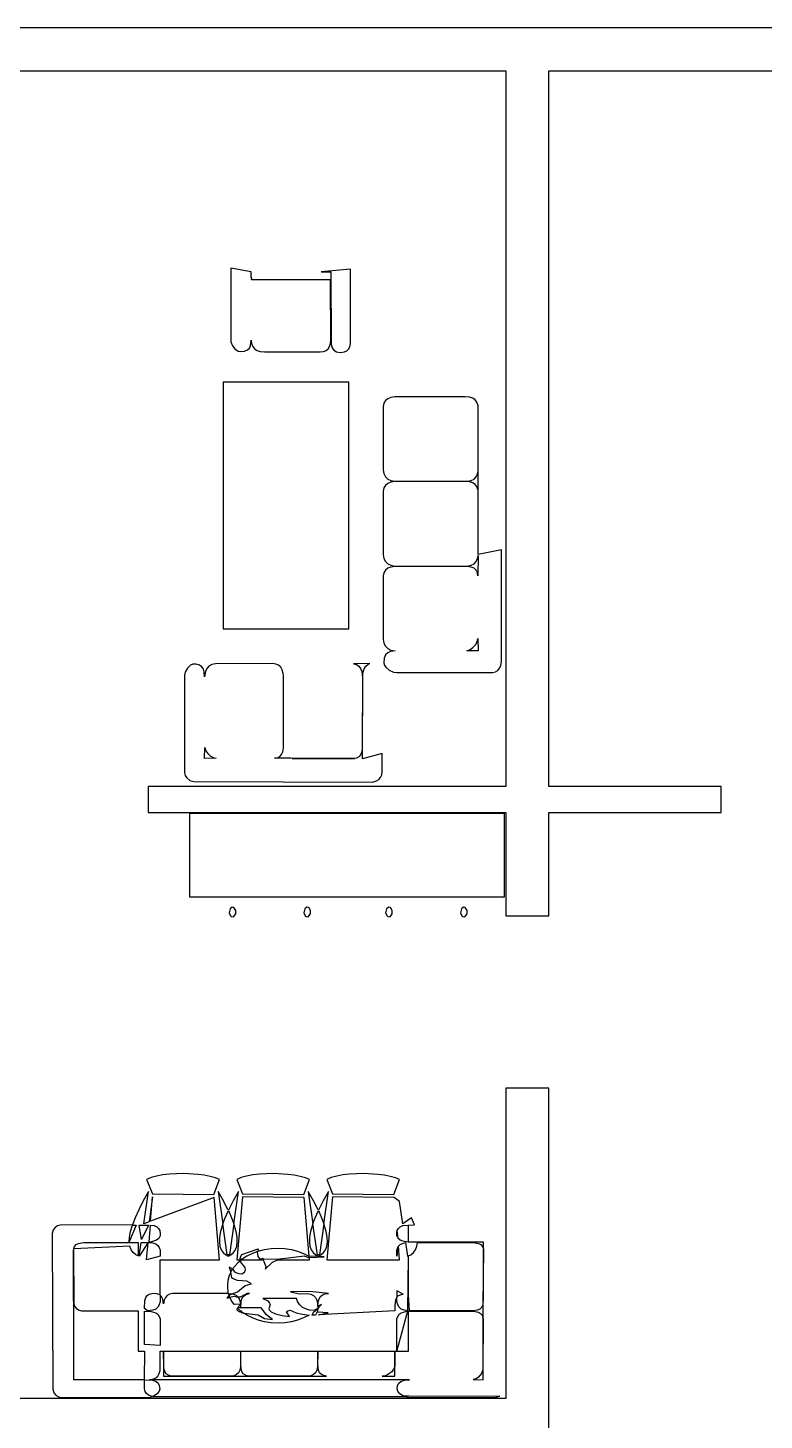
# Model space of a CAD drawing. Header units: metres. Extents: x -12.3 to 21.7, y -8.9 to 7.5.
# Drawn here: x 4.18 to 8.45, y -0.62 to 7.45 of the extents above; entities that cross this region are included whole.
import ezdxf

# ---------------------------------------------------------------- set-up
doc = ezdxf.new("R2010")
doc.units = ezdxf.units.M

msp = doc.modelspace()

# ---------------------------------------------------------------- linework, layer by layer
for p, q in [((10.35, 7.45), (-12.35, 7.45)), ((3.175, 7.2), (6.95, 7.2)), ((6.95, 7.2), (6.95, 3.05)), ((7.2, 3.05), (7.2, 7.2)), ((7.2, 7.2), (10.2, 7.2)), ((5.4734, 6.035), (5.3549, 6.0554)), ((5.3549, 6.0554), (5.3555, 5.6285)), ((5.4734, 5.9992), (5.4734, 6.035)), ((5.4769, 5.9998), (5.4734, 5.9992)), ((5.4743, 5.9876), (5.4769, 5.9998)), ((5.9314, 5.9882), (5.4743, 5.9876)), ((6.0494, 6.0503), (5.8781, 6.035)), ((5.8781, 6.035), (5.9346, 6.0341)), ((5.9337, 5.9806), (5.9314, 5.9882)), ((5.9346, 5.6397), (5.9337, 5.9806)), ((5.9346, 6.0341), (5.9362, 5.6147)), ((6.0489, 5.6184), (6.0494, 6.0503)), ((5.3555, 5.6285), (5.3635, 5.6065)), ((5.3635, 5.6065), (5.3785, 5.5877)), ((5.3785, 5.5877), (5.3973, 5.5757)), ((5.3973, 5.5757), (5.4104, 5.573)), ((5.4104, 5.573), (5.4344, 5.5754)), ((5.4344, 5.5754), (5.4515, 5.5819)), ((5.4515, 5.5819), (5.4627, 5.592)), ((5.4627, 5.592), (5.4694, 5.6049)), ((5.4694, 5.6049), (5.4734, 5.6394)), ((5.4734, 5.6394), (5.4754, 5.6192)), ((5.4754, 5.6192), (5.4816, 5.6022)), ((5.4816, 5.6022), (5.4919, 5.5888)), ((5.4919, 5.5888), (5.5066, 5.5791)), ((5.5066, 5.5791), (5.5257, 5.5732)), ((5.5257, 5.5732), (5.5493, 5.5712)), ((5.8725, 5.5712), (5.8919, 5.5732)), ((5.8919, 5.5732), (5.9075, 5.5791)), ((5.9075, 5.5791), (5.9195, 5.5888)), ((5.9195, 5.5888), (5.928, 5.6022)), ((5.928, 5.6022), (5.9329, 5.6192)), ((5.9329, 5.6192), (5.9346, 5.6397)), ((5.9362, 5.6147), (5.9434, 5.5935)), ((5.9434, 5.5935), (5.953, 5.5805)), ((5.953, 5.5805), (5.9676, 5.5711)), ((6.0135, 5.5705), (6.027, 5.5765)), ((6.027, 5.5765), (6.0377, 5.5861)), ((6.0377, 5.5861), (6.0451, 5.5999)), ((6.0451, 5.5999), (6.0489, 5.6184)), ((5.5493, 5.5712), (5.8725, 5.5712)), ((5.9676, 5.5711), (5.9883, 5.5675)), ((5.9883, 5.5675), (6.0135, 5.5705)), ((6.0389, 5.3951), (5.3103, 5.3951)), ((5.3103, 5.3951), (5.3103, 3.964)), ((6.0389, 3.964), (6.0389, 5.3951)), ((6.2431, 5.2729), (6.2384, 5.2542)), ((6.2384, 5.2542), (6.2384, 4.8871)), ((6.2524, 5.2878), (6.2431, 5.2729)), ((6.2661, 5.2988), (6.2524, 5.2878)), ((6.2841, 5.3061), (6.2661, 5.2988)), ((6.3064, 5.3098), (6.2841, 5.3061)), ((6.7139, 5.3102), (6.3064, 5.3098)), ((6.739, 5.3083), (6.7139, 5.3102)), ((6.7586, 5.3024), (6.739, 5.3083)), ((6.7732, 5.2928), (6.7586, 5.3024)), ((6.7832, 5.2794), (6.7732, 5.2928)), ((6.7895, 5.2576), (6.7832, 5.2794)), ((6.7902, 4.3955), (6.7895, 5.2576)), ((6.2384, 4.8871), (6.2431, 4.8644)), ((6.2431, 4.8644), (6.2524, 4.8465)), ((6.2524, 4.8465), (6.2661, 4.8332)), ((6.7665, 4.8327), (6.7788, 4.8457)), ((6.7788, 4.8457), (6.7865, 4.8631)), ((6.7865, 4.8631), (6.789, 4.8748)), ((6.789, 4.8748), (6.7889, 4.7724)), ((6.2431, 4.7813), (6.2384, 4.7626)), ((6.2524, 4.7961), (6.2431, 4.7813)), ((6.2661, 4.8072), (6.2524, 4.7961)), ((6.2661, 4.8332), (6.2841, 4.8244)), ((6.2841, 4.8145), (6.2661, 4.8072)), ((6.2841, 4.8244), (6.3064, 4.8201)), ((6.3064, 4.8182), (6.2841, 4.8145)), ((6.3064, 4.8201), (6.7271, 4.8201)), ((6.7139, 4.8186), (6.3064, 4.8182)), ((6.739, 4.8168), (6.7139, 4.8186)), ((6.7271, 4.8201), (6.7495, 4.8243)), ((6.7586, 4.8113), (6.739, 4.8168)), ((6.7495, 4.8243), (6.7665, 4.8327)), ((6.7732, 4.8021), (6.7586, 4.8113)), ((6.7832, 4.7892), (6.7732, 4.8021)), ((6.7889, 4.7724), (6.7832, 4.7892)), ((6.2384, 4.7626), (6.2384, 4.3955)), ((6.2384, 4.3955), (6.2431, 4.3728)), ((6.2431, 4.3728), (6.2524, 4.3549)), ((6.7788, 4.3549), (6.7865, 4.3728)), ((6.7865, 4.3728), (6.7896, 4.3897)), ((6.7896, 4.3897), (6.7891, 4.271)), ((6.9256, 4.4235), (6.7902, 4.3955)), ((6.9256, 3.7774), (6.9256, 4.4235)), ((6.2431, 4.2897), (6.2384, 4.271)), ((6.2524, 4.3045), (6.2431, 4.2897)), ((6.2524, 4.3549), (6.2661, 4.3416)), ((6.2661, 4.3156), (6.2524, 4.3045)), ((6.2661, 4.3416), (6.2841, 4.3328)), ((6.2841, 4.3229), (6.2661, 4.3156)), ((6.2841, 4.3328), (6.3064, 4.3285)), ((6.3064, 4.3266), (6.2841, 4.3229)), ((6.3064, 4.3285), (6.7271, 4.3285)), ((6.7271, 4.3266), (6.3064, 4.3266)), ((6.7271, 4.3285), (6.7495, 4.3328)), ((6.7493, 4.3229), (6.7271, 4.3266)), ((6.7661, 4.3156), (6.7493, 4.3229)), ((6.7495, 4.3328), (6.7665, 4.3416)), ((6.7781, 4.3045), (6.7661, 4.3156)), ((6.7665, 4.3416), (6.7788, 4.3549)), ((6.7856, 4.2897), (6.7781, 4.3045)), ((6.7891, 4.271), (6.7856, 4.2897)), ((6.2384, 4.271), (6.2384, 3.9038)), ((5.3103, 3.964), (6.0389, 3.964)), ((6.2384, 3.9038), (6.2431, 3.8812)), ((6.2431, 3.8812), (6.2524, 3.8632)), ((6.7737, 3.8716), (6.7836, 3.8895)), ((6.7836, 3.8895), (6.7889, 3.908)), ((6.7889, 3.908), (6.7896, 3.8364)), ((6.2531, 3.8131), (6.2451, 3.7949)), ((6.2524, 3.8632), (6.2661, 3.85)), ((6.2653, 3.8251), (6.2531, 3.8131)), ((6.2808, 3.8321), (6.2653, 3.8251)), ((6.2661, 3.85), (6.2841, 3.8412)), ((6.3081, 3.8362), (6.2808, 3.8321)), ((6.2841, 3.8412), (6.3081, 3.8362)), ((6.7241, 3.8373), (6.7433, 3.844)), ((6.7896, 3.8364), (6.7241, 3.8373)), ((6.7433, 3.844), (6.7601, 3.8559)), ((6.7601, 3.8559), (6.7737, 3.8716)), ((5.1032, 3.7364), (5.0903, 3.7124)), ((5.1209, 3.7538), (5.1032, 3.7364)), ((5.1338, 3.7597), (5.1209, 3.7538)), ((5.1531, 3.7598), (5.1338, 3.7597)), ((5.1732, 3.7544), (5.1531, 3.7598)), ((5.1871, 3.7444), (5.1732, 3.7544)), ((5.1959, 3.7308), (5.1871, 3.7444)), ((5.2006, 3.7142), (5.1959, 3.7308)), ((5.2071, 3.7164), (5.2026, 3.6859)), ((5.2153, 3.7345), (5.2071, 3.7164)), ((5.2276, 3.7482), (5.2153, 3.7345)), ((5.2443, 3.7574), (5.2276, 3.7482)), ((5.2655, 3.7621), (5.2443, 3.7574)), ((5.5975, 3.7627), (5.2655, 3.7621)), ((5.6167, 3.7603), (5.5975, 3.7627)), ((5.6323, 3.7534), (5.6167, 3.7603)), ((5.6444, 3.7419), (5.6323, 3.7534)), ((5.653, 3.726), (5.6444, 3.7419)), ((5.6581, 3.7058), (5.653, 3.726)), ((6.1618, 3.7626), (6.0657, 3.7622)), ((6.0657, 3.7622), (6.0831, 3.7575)), ((6.0831, 3.7575), (6.0969, 3.7482)), ((6.0969, 3.7482), (6.1072, 3.7345)), ((6.1072, 3.7345), (6.1141, 3.7165)), ((6.1141, 3.7165), (6.1179, 3.6816)), ((6.1213, 3.7069), (6.1284, 3.7324)), ((6.1284, 3.7324), (6.1379, 3.748)), ((6.1379, 3.748), (6.1524, 3.7594)), ((6.1524, 3.7594), (6.1618, 3.7626)), ((6.2451, 3.7949), (6.2422, 3.7695)), ((6.2422, 3.7695), (6.2453, 3.7556)), ((6.2453, 3.7556), (6.2538, 3.742)), ((6.2538, 3.742), (6.274, 3.7243)), ((6.274, 3.7243), (6.2997, 3.713)), ((6.8742, 3.7111), (6.8904, 3.7154)), ((6.8904, 3.7154), (6.9038, 3.7237)), ((6.9038, 3.7237), (6.9142, 3.7355)), ((6.9142, 3.7355), (6.9214, 3.7503)), ((6.9214, 3.7503), (6.9256, 3.7774)), ((5.0903, 3.7124), (5.0859, 3.6948)), ((5.0859, 3.6948), (5.0859, 3.1289)), ((5.2026, 3.6859), (5.2006, 3.7142)), ((5.6594, 3.6942), (5.6581, 3.7058)), ((5.6594, 3.2736), (5.6594, 3.6942)), ((6.1179, 3.6816), (6.1175, 3.2736)), ((6.1197, 3.2111), (6.1213, 3.7069)), ((6.2997, 3.713), (6.3179, 3.7105)), ((6.3179, 3.7105), (6.8742, 3.7111)), ((5.2026, 3.2133), (5.2034, 3.2766)), ((5.2034, 3.2766), (5.2097, 3.2577)), ((5.2097, 3.2577), (5.2208, 3.2414)), ((5.2208, 3.2414), (5.2354, 3.2283)), ((5.6388, 3.2239), (5.6491, 3.2353)), ((5.6491, 3.2353), (5.656, 3.2517)), ((5.656, 3.2517), (5.6594, 3.2736)), ((6.1072, 3.2342), (6.0969, 3.2219)), ((6.1141, 3.2512), (6.1072, 3.2342)), ((6.1175, 3.2736), (6.1141, 3.2512)), ((6.2333, 3.2405), (6.1197, 3.2111)), ((6.2333, 3.1354), (6.2333, 3.2405)), ((5.2693, 3.2139), (5.2026, 3.2133)), ((5.2354, 3.2283), (5.2521, 3.2189)), ((5.2521, 3.2189), (5.2693, 3.2139)), ((5.6076, 3.2137), (5.625, 3.2169)), ((5.7024, 3.2142), (5.6076, 3.2137)), ((5.625, 3.2169), (5.6388, 3.2239)), ((5.7099, 3.2125), (5.7024, 3.2142)), ((6.0748, 3.2119), (5.7099, 3.2125)), ((5.7236, 3.2105), (5.7115, 3.2121)), ((5.7115, 3.2121), (6.0706, 3.2112)), ((6.0706, 3.2112), (5.7236, 3.2105)), ((6.0831, 3.2142), (6.0748, 3.2119)), ((6.0969, 3.2219), (6.0831, 3.2142)), ((5.0859, 3.1289), (5.0904, 3.1131)), ((5.0904, 3.1131), (5.0987, 3.1)), ((5.0987, 3.1), (5.1168, 3.0857)), ((5.1168, 3.0857), (5.1395, 3.0789)), ((5.1395, 3.0789), (6.1774, 3.0755)), ((6.1774, 3.0755), (6.2005, 3.082)), ((6.2005, 3.082), (6.2137, 3.0905)), ((6.2137, 3.0905), (6.224, 3.1023)), ((6.224, 3.1023), (6.2309, 3.1173)), ((6.2309, 3.1173), (6.2333, 3.1354)), ((6.95, 3.05), (4.875, 3.05)), ((4.875, 3.05), (4.875, 2.9)), ((8.2, 3.05), (7.2, 3.05)), ((8.2, 2.9), (8.2, 3.05)), ((4.875, 2.9), (6.95, 2.9)), ((6.9431, 2.8939), (5.114, 2.8939)), ((5.114, 2.8939), (5.114, 2.4104)), ((6.9431, 2.4104), (6.9431, 2.8939)), ((6.95, 2.9), (6.95, 2.3)), ((7.2, 2.3), (7.2, 2.9)), ((7.2, 2.9), (8.2, 2.9)), ((5.114, 2.4104), (6.9431, 2.4104)), ((5.3627, 2.3495), (5.3504, 2.3411)), ((5.3727, 2.3474), (5.3627, 2.3495)), ((5.3832, 2.3317), (5.3727, 2.3474)), ((5.7966, 2.3495), (5.7843, 2.3411)), ((5.8066, 2.3474), (5.7966, 2.3495)), ((5.8171, 2.3317), (5.8066, 2.3474)), ((6.2713, 2.3495), (6.259, 2.3411)), ((6.2813, 2.3474), (6.2713, 2.3495)), ((6.2918, 2.3317), (6.2813, 2.3474)), ((6.7053, 2.3495), (6.6929, 2.3411)), ((6.7152, 2.3474), (6.7053, 2.3495)), ((6.7257, 2.3317), (6.7152, 2.3474)), ((5.3504, 2.3411), (5.3443, 2.3169)), ((5.3443, 2.3169), (5.3525, 2.2999)), ((5.3525, 2.2999), (5.3572, 2.2963)), ((5.3572, 2.2963), (5.3704, 2.295)), ((5.3704, 2.295), (5.3832, 2.3106)), ((5.3832, 2.3106), (5.3832, 2.3317)), ((5.7843, 2.3411), (5.7782, 2.3169)), ((5.7782, 2.3169), (5.7864, 2.2999)), ((5.7864, 2.2999), (5.7912, 2.2963)), ((5.7912, 2.2963), (5.8043, 2.295)), ((5.8043, 2.295), (5.8171, 2.3106)), ((5.8171, 2.3106), (5.8171, 2.3317)), ((6.259, 2.3411), (6.2529, 2.3169)), ((6.2529, 2.3169), (6.2611, 2.2999)), ((6.2611, 2.2999), (6.2659, 2.2963)), ((6.2659, 2.2963), (6.279, 2.295)), ((6.279, 2.295), (6.2918, 2.3106)), ((6.2918, 2.3106), (6.2918, 2.3317)), ((6.6929, 2.3411), (6.6868, 2.3169)), ((6.6868, 2.3169), (6.695, 2.2999)), ((6.695, 2.2999), (6.6998, 2.2963)), ((6.6998, 2.2963), (6.713, 2.295)), ((6.713, 2.295), (6.7257, 2.3106)), ((6.7257, 2.3106), (6.7257, 2.3317)), ((6.95, 2.3), (7.2, 2.3)), ((7.2, 1.3), (6.95, 1.3)), ((6.95, 1.3), (6.95, -0.5)), ((7.2, -0.75), (7.2, 1.3)), ((4.8924, 0.7814), (4.8661, 0.7703)), ((4.8661, 0.7703), (4.8997, 0.6871)), ((4.924, 0.7903), (4.8924, 0.7814)), ((4.9597, 0.7971), (4.924, 0.7903)), ((4.9985, 0.8018), (4.9597, 0.7971)), ((5.0393, 0.8044), (4.9985, 0.8018)), ((5.081, 0.8051), (5.0393, 0.8044)), ((5.1627, 0.8006), (5.081, 0.8051)), ((5.2006, 0.7956), (5.1627, 0.8006)), ((5.2351, 0.7888), (5.2006, 0.7956)), ((5.265, 0.7804), (5.2351, 0.7888)), ((5.2557, 0.683), (5.2893, 0.7703)), ((5.2893, 0.7703), (5.265, 0.7804)), ((5.415, 0.7814), (5.3886, 0.7703)), ((5.3886, 0.7703), (5.4223, 0.6871)), ((5.4465, 0.7903), (5.415, 0.7814)), ((5.4823, 0.7971), (5.4465, 0.7903)), ((5.5211, 0.8018), (5.4823, 0.7971)), ((5.5619, 0.8044), (5.5211, 0.8018)), ((5.6036, 0.8051), (5.5619, 0.8044)), ((5.6853, 0.8006), (5.6036, 0.8051)), ((5.7232, 0.7956), (5.6853, 0.8006)), ((5.7576, 0.7888), (5.7232, 0.7956)), ((5.7876, 0.7804), (5.7576, 0.7888)), ((5.7783, 0.683), (5.8119, 0.7703)), ((5.8119, 0.7703), (5.7876, 0.7804)), ((5.9376, 0.7814), (5.9112, 0.7703)), ((5.9112, 0.7703), (5.9449, 0.6871)), ((5.9691, 0.7903), (5.9376, 0.7814)), ((6.0049, 0.7971), (5.9691, 0.7903)), ((6.0437, 0.8018), (6.0049, 0.7971)), ((6.0845, 0.8044), (6.0437, 0.8018)), ((6.1262, 0.8051), (6.0845, 0.8044)), ((6.2079, 0.8006), (6.1262, 0.8051)), ((6.2458, 0.7956), (6.2079, 0.8006)), ((6.2803, 0.7888), (6.2458, 0.7956)), ((6.3102, 0.7804), (6.2803, 0.7888)), ((6.3009, 0.683), (6.3345, 0.7703)), ((6.3345, 0.7703), (6.3102, 0.7804)), ((4.8458, 0.6464), (4.8198, 0.5955)), ((4.8773, 0.702), (4.8458, 0.6464)), ((4.8499, 0.5138), (4.8773, 0.702)), ((4.8997, 0.6693), (4.8799, 0.525)), ((4.8892, 0.5285), (4.8997, 0.6693)), ((5.2582, 0.6666), (4.8892, 0.5285)), ((4.8997, 0.6871), (5.2557, 0.683)), ((5.2893, 0.3051), (5.2582, 0.6666)), ((5.3121, 0.6464), (5.2806, 0.702)), ((5.2806, 0.702), (5.308, 0.5138)), ((5.3381, 0.5955), (5.3121, 0.6464)), ((5.3684, 0.6464), (5.3429, 0.5964)), ((5.3999, 0.702), (5.3684, 0.6464)), ((5.3725, 0.5138), (5.3999, 0.702)), ((5.4223, 0.6693), (5.3887, 0.3051)), ((5.4223, 0.6871), (5.7783, 0.683)), ((5.7808, 0.6666), (5.4223, 0.6693)), ((5.8101, 0.3264), (5.7808, 0.6666)), ((5.8347, 0.6464), (5.8032, 0.702)), ((5.8032, 0.702), (5.8306, 0.5138)), ((5.8607, 0.5955), (5.8347, 0.6464)), ((5.891, 0.6464), (5.8654, 0.5964)), ((5.9224, 0.702), (5.891, 0.6464)), ((5.8951, 0.5138), (5.9224, 0.702)), ((5.9449, 0.6693), (5.9113, 0.3051)), ((5.9449, 0.6871), (6.3009, 0.683)), ((6.3034, 0.6666), (5.9449, 0.6693)), ((6.3343, 0.6432), (6.3034, 0.6666)), ((4.8198, 0.5955), (4.799, 0.5492)), ((5.3216, 0.5492), (5.3403, 0.5908)), ((5.3429, 0.5964), (5.3381, 0.5955)), ((5.3403, 0.5908), (5.3589, 0.5492)), ((5.8442, 0.5492), (5.8628, 0.5908)), ((5.8654, 0.5964), (5.8607, 0.5955)), ((5.8628, 0.5908), (5.8814, 0.5492)), ((6.3532, 0.5138), (6.3343, 0.6432)), ((4.3371, 0.4945), (4.3244, 0.4782)), ((4.3493, 0.5021), (4.3371, 0.4945)), ((4.3644, 0.5063), (4.3493, 0.5021)), ((4.7834, 0.5074), (4.3644, 0.5063)), ((4.8044, 0.5068), (4.7655, 0.4083)), ((4.7727, 0.4701), (4.7832, 0.5068)), ((4.7832, 0.5068), (4.8044, 0.5068)), ((4.799, 0.5492), (4.7834, 0.5074)), ((4.8222, 0.5068), (4.8774, 0.5068)), ((4.8367, 0.4232), (4.8222, 0.5068)), ((4.8774, 0.5068), (4.8367, 0.4232)), ((4.8799, 0.525), (4.8499, 0.5138)), ((4.8803, 0.408), (4.8876, 0.5065)), ((4.8876, 0.5065), (4.9099, 0.5031)), ((4.9099, 0.5031), (4.925, 0.4967)), ((4.925, 0.4967), (4.9355, 0.4875)), ((4.9355, 0.4875), (4.942, 0.4758)), ((5.308, 0.5138), (5.2953, 0.4701)), ((5.3081, 0.5131), (5.3216, 0.5492)), ((5.3343, 0.333), (5.3081, 0.5131)), ((5.3724, 0.5131), (5.3462, 0.333)), ((5.3589, 0.5492), (5.3724, 0.5131)), ((5.3852, 0.4701), (5.3725, 0.5138)), ((5.8306, 0.5138), (5.8179, 0.4701)), ((5.8307, 0.5131), (5.8442, 0.5492)), ((5.8569, 0.333), (5.8307, 0.5131)), ((5.8949, 0.5131), (5.8687, 0.333)), ((5.8814, 0.5492), (5.8949, 0.5131)), ((5.9078, 0.4701), (5.8951, 0.5138)), ((6.3206, 0.4758), (6.327, 0.4875)), ((6.327, 0.4875), (6.3375, 0.4967)), ((6.3375, 0.4967), (6.3526, 0.5031)), ((6.3526, 0.5031), (6.3847, 0.5068)), ((6.404, 0.5492), (6.3532, 0.5138)), ((6.3847, 0.5068), (6.3839, 0.4079)), ((6.385, 0.5068), (6.4197, 0.5074)), ((6.3854, 0.4079), (6.385, 0.5068)), ((6.4197, 0.5074), (6.404, 0.5492)), ((4.3244, 0.4782), (4.3186, 0.4581)), ((4.3186, 0.4581), (4.3216, -0.4458)), ((4.4701, 0.4004), (4.4988, 0.4059)), ((4.4988, 0.4059), (4.8171, 0.4063)), ((4.7655, 0.4083), (4.7668, 0.4371)), ((4.7668, 0.4371), (4.7727, 0.4701)), ((4.8171, 0.4063), (4.8171, 0.328)), ((4.8225, 0.3256), (4.8342, 0.4063)), ((4.8743, 0.4062), (4.8225, 0.3256)), ((4.8342, 0.4063), (4.8743, 0.4062)), ((4.866, 0.3051), (4.8754, 0.4061)), ((4.8754, 0.4061), (4.9021, 0.403)), ((4.8935, 0.4093), (4.8803, 0.408)), ((4.9241, 0.4191), (4.8935, 0.4093)), ((4.9367, 0.4294), (4.9241, 0.4191)), ((4.9442, 0.4445), (4.9367, 0.4294)), ((4.942, 0.4758), (4.9453, 0.4541)), ((4.9453, 0.4541), (4.9442, 0.4445)), ((5.2894, 0.4371), (5.2881, 0.4083)), ((5.2881, 0.4083), (5.2912, 0.3838)), ((5.2953, 0.4701), (5.2894, 0.4371)), ((5.3911, 0.4371), (5.3852, 0.4701)), ((5.3892, 0.3838), (5.3924, 0.4083)), ((5.3924, 0.4083), (5.3911, 0.4371)), ((5.812, 0.4371), (5.8106, 0.4083)), ((5.8106, 0.4083), (5.8138, 0.3838)), ((5.8179, 0.4701), (5.812, 0.4371)), ((5.9137, 0.4371), (5.9078, 0.4701)), ((5.9118, 0.3838), (5.915, 0.4083)), ((5.915, 0.4083), (5.9137, 0.4371)), ((6.3183, 0.4445), (6.3187, 0.4692)), ((6.3212, 0.4363), (6.3183, 0.4445)), ((6.3187, 0.4692), (6.3212, 0.4363)), ((6.3258, 0.4294), (6.3206, 0.4758)), ((6.3384, 0.4191), (6.3258, 0.4294)), ((6.3536, 0.4127), (6.3384, 0.4191)), ((6.3517, 0.4004), (6.3691, 0.4046)), ((6.3839, 0.4079), (6.3536, 0.4127)), ((6.3691, 0.4046), (6.3806, 0.3256)), ((6.8205, 0.4079), (6.3854, 0.4079)), ((6.4344, 0.3838), (6.4373, 0.4063)), ((6.4373, 0.4063), (6.7637, 0.4059)), ((6.7637, 0.4059), (6.7924, 0.4004)), ((6.8215, 0.0735), (6.8205, 0.4079)), ((4.441, 0.0735), (4.4421, 0.3651)), ((4.4421, 0.3651), (4.4426, 0.0532)), ((4.7687, 0.3838), (4.4426, 0.3688)), ((4.4426, 0.3688), (4.4478, 0.3824)), ((4.4478, 0.3824), (4.4568, 0.3929)), ((4.4568, 0.3929), (4.4701, 0.4004)), ((4.7761, 0.3633), (4.7687, 0.3838)), ((4.7876, 0.3468), (4.7761, 0.3633)), ((4.8032, 0.3343), (4.7876, 0.3468)), ((4.8171, 0.328), (4.8032, 0.3343)), ((4.9443, 0.327), (4.866, 0.3051)), ((4.9021, 0.403), (4.9186, 0.397)), ((4.9186, 0.397), (4.931, 0.388)), ((4.931, 0.388), (4.9395, 0.376)), ((4.9395, 0.376), (4.9437, 0.3608)), ((4.9437, 0.3608), (4.9443, 0.327)), ((5.2912, 0.3838), (5.2987, 0.3633)), ((5.2987, 0.3633), (5.3103, 0.3468)), ((5.3103, 0.3468), (5.3258, 0.3343)), ((5.3258, 0.3343), (5.3347, 0.3303)), ((5.3462, 0.333), (5.3343, 0.333)), ((5.3347, 0.3303), (5.3354, 0.3256)), ((5.3354, 0.3256), (5.3403, 0.3278)), ((5.3403, 0.3278), (5.3451, 0.3256)), ((5.3451, 0.3256), (5.3458, 0.3303)), ((5.3458, 0.3303), (5.3547, 0.3343)), ((5.3547, 0.3343), (5.3703, 0.3468)), ((5.3703, 0.3468), (5.3818, 0.3633)), ((5.3818, 0.3633), (5.3892, 0.3838)), ((5.41, 0.3227), (5.4191, 0.3359)), ((5.4191, 0.3359), (5.5132, 0.3695)), ((5.4484, 0.3266), (5.4201, 0.3083)), ((5.4797, 0.3422), (5.4484, 0.3266)), ((5.5106, 0.3536), (5.4797, 0.3422)), ((5.5103, 0.3504), (5.5137, 0.3548)), ((5.5137, 0.3237), (5.5103, 0.3504)), ((5.5132, 0.3695), (5.5106, 0.3536)), ((5.5137, 0.3548), (5.5503, 0.3641)), ((5.5242, 0.308), (5.5137, 0.3237)), ((5.5503, 0.3641), (5.5889, 0.3699)), ((5.5889, 0.3699), (5.6292, 0.3718)), ((5.6292, 0.3718), (5.6686, 0.3699)), ((5.7813, 0.3266), (5.6387, 0.3089)), ((5.6686, 0.3699), (5.7064, 0.3641)), ((5.7064, 0.3641), (5.7423, 0.3548)), ((5.7423, 0.3548), (5.7759, 0.3422)), ((5.7759, 0.3422), (5.807, 0.3266)), ((5.8058, 0.3172), (5.7813, 0.3266)), ((5.807, 0.3266), (5.8058, 0.3172)), ((5.8972, 0.3219), (5.8101, 0.3264)), ((5.8138, 0.3838), (5.8212, 0.3633)), ((5.8212, 0.3633), (5.8328, 0.3468)), ((5.8328, 0.3468), (5.8483, 0.3343)), ((5.8483, 0.3343), (5.8573, 0.3303)), ((5.8687, 0.333), (5.8569, 0.333)), ((5.8573, 0.3303), (5.858, 0.3256)), ((5.858, 0.3256), (5.8628, 0.3278)), ((5.8628, 0.3278), (5.8677, 0.3256)), ((5.8677, 0.3256), (5.8684, 0.3303)), ((5.8684, 0.3303), (5.8773, 0.3343)), ((5.8773, 0.3343), (5.8928, 0.3468)), ((5.8928, 0.3468), (5.9044, 0.3633)), ((5.9044, 0.3633), (5.9118, 0.3838)), ((6.3267, 0.3824), (6.3182, 0.327)), ((6.3182, 0.327), (6.3188, 0.3608)), ((6.3188, 0.3608), (6.323, 0.376)), ((6.323, 0.376), (6.3267, 0.3824)), ((6.3278, 0.3836), (6.3372, 0.3929)), ((6.3345, 0.3051), (6.3278, 0.3836)), ((6.3372, 0.3929), (6.3517, 0.4004)), ((6.3806, 0.3256), (6.3832, 0.3268)), ((6.3832, 0.3268), (6.3806, 0.0086)), ((6.3857, 0.3279), (6.3999, 0.3343)), ((6.3865, 0.1008), (6.3857, 0.3279)), ((6.3999, 0.3343), (6.4154, 0.3468)), ((6.4154, 0.3468), (6.427, 0.3633)), ((6.427, 0.3633), (6.4344, 0.3838)), ((6.7924, 0.4004), (6.8057, 0.3929)), ((6.8057, 0.3929), (6.8147, 0.3824)), ((6.8147, 0.3824), (6.8202, 0.3668)), ((6.8202, 0.3668), (6.8178, 0.0445)), ((4.9443, 0.104), (4.9443, 0.3051)), ((4.9443, 0.3051), (5.2893, 0.3051)), ((5.3641, 0.2517), (5.3455, 0.2628)), ((5.3455, 0.2628), (5.354, 0.2326)), ((5.3574, 0.2397), (5.365, 0.2508)), ((5.3954, 0.2876), (5.3641, 0.2517)), ((5.365, 0.2508), (5.377, 0.2336)), ((5.3887, 0.3051), (5.4087, 0.3051)), ((5.4101, 0.2999), (5.3954, 0.2876)), ((5.4082, 0.3079), (5.41, 0.3227)), ((5.4201, 0.3083), (5.4082, 0.3079)), ((5.4087, 0.3051), (5.4101, 0.2999)), ((5.4109, 0.2974), (5.4174, 0.3051)), ((5.4134, 0.292), (5.4109, 0.2974)), ((5.4372, 0.2597), (5.4134, 0.292)), ((5.4174, 0.3051), (5.5429, 0.3049)), ((5.4338, 0.2333), (5.4399, 0.2455)), ((5.4399, 0.2455), (5.4372, 0.2597)), ((5.5452, 0.3135), (5.5242, 0.308)), ((5.5428, 0.3069), (5.5452, 0.3135)), ((5.6387, 0.3089), (5.5428, 0.3069)), ((5.5429, 0.3049), (5.5574, 0.2663)), ((5.554, 0.25), (5.5972, 0.2907)), ((5.5574, 0.2663), (5.554, 0.25)), ((5.5972, 0.2907), (5.6265, 0.3051)), ((5.6265, 0.3051), (5.8119, 0.3051)), ((5.8114, 0.3176), (5.8972, 0.3219)), ((5.8119, 0.3051), (5.8114, 0.3176)), ((5.9113, 0.3051), (6.3345, 0.3051)), ((5.3372, 0.1852), (5.3345, 0.1561)), ((5.3449, 0.2131), (5.3372, 0.1852)), ((5.354, 0.2326), (5.3449, 0.2131)), ((5.3543, 0.2316), (5.3574, 0.2397)), ((5.361, 0.2011), (5.3543, 0.2316)), ((5.3673, 0.1946), (5.361, 0.2011)), ((5.3933, 0.185), (5.3673, 0.1946)), ((5.377, 0.2336), (5.401, 0.2247)), ((5.4474, 0.1804), (5.3933, 0.185)), ((5.401, 0.2247), (5.4191, 0.2233)), ((5.4191, 0.2233), (5.4338, 0.2333)), ((5.4388, 0.1557), (5.4738, 0.1651)), ((5.4738, 0.1651), (5.4474, 0.1804)), ((4.8553, 0.0685), (4.8608, 0.0854)), ((4.8608, 0.0854), (4.8695, 0.0975)), ((4.8695, 0.0975), (4.8813, 0.1056)), ((4.8813, 0.1056), (4.9038, 0.1111)), ((4.9038, 0.1111), (4.9233, 0.1104)), ((4.9233, 0.1104), (4.9403, 0.1032)), ((4.9403, 0.1032), (4.9443, 0.0998)), ((4.9443, 0.0998), (4.9437, 0.0629)), ((4.9467, 0.0977), (4.9443, 0.104)), ((4.9519, 0.0912), (4.9467, 0.0977)), ((4.9591, 0.0766), (4.9519, 0.0912)), ((4.9748, 0.0858), (4.9681, 0.0701)), ((4.9849, 0.0978), (4.9748, 0.0858)), ((4.9984, 0.1058), (4.9849, 0.0978)), ((5.0155, 0.1099), (4.9984, 0.1058)), ((5.3378, 0.1104), (5.0155, 0.1099)), ((5.3329, 0.0806), (5.3449, 0.0978)), ((5.3464, 0.0868), (5.3329, 0.0806)), ((5.3345, 0.1561), (5.3378, 0.1104)), ((5.3415, 0.1103), (5.3603, 0.1077)), ((5.3449, 0.098), (5.3415, 0.1103)), ((5.3603, 0.1077), (5.3449, 0.098)), ((5.3449, 0.0978), (5.3464, 0.0868)), ((5.3495, 0.0881), (5.3747, 0.0946)), ((5.3574, 0.0711), (5.3495, 0.0881)), ((5.3627, 0.1085), (5.3925, 0.1201)), ((5.3867, 0.0978), (5.3627, 0.1085)), ((5.3747, 0.0946), (5.3961, 0.089)), ((5.3963, 0.089), (5.3867, 0.0978)), ((5.3925, 0.1201), (5.4388, 0.1557)), ((5.3961, 0.089), (5.4033, 0.0785)), ((5.4082, 0.0888), (5.3963, 0.089)), ((5.4488, 0.1091), (5.4082, 0.0888)), ((5.4188, 0.0785), (5.4271, 0.0923)), ((5.4271, 0.0923), (5.4389, 0.1023)), ((5.4389, 0.1023), (5.4542, 0.1084)), ((5.4631, 0.1099), (5.4488, 0.1091)), ((5.4542, 0.1084), (5.4631, 0.1099)), ((5.814, 0.1207), (5.7017, 0.1197)), ((5.7017, 0.1197), (5.7531, 0.1081)), ((5.7531, 0.1081), (5.7975, 0.1099)), ((5.7975, 0.1099), (5.8181, 0.1058)), ((5.9207, 0.1104), (5.814, 0.1207)), ((5.8181, 0.1058), (5.8344, 0.0978)), ((5.8344, 0.0978), (5.8465, 0.0858)), ((5.8465, 0.0858), (5.8545, 0.0701)), ((5.8664, 0.0785), (5.8748, 0.0923)), ((5.8748, 0.0923), (5.8866, 0.1023)), ((5.8866, 0.1023), (5.9019, 0.1084)), ((5.9019, 0.1084), (5.9207, 0.1104)), ((6.3182, 0.0882), (6.3105, 0.0731)), ((6.355, 0.106), (6.3182, 0.1251)), ((6.3182, 0.1251), (6.3182, 0.0882)), ((6.3182, 0.0877), (6.3278, 0.0972)), ((6.3188, 0.0629), (6.3182, 0.0877)), ((6.3278, 0.0972), (6.3443, 0.1041)), ((6.3443, 0.1041), (6.355, 0.106)), ((6.3921, 0.0081), (6.3865, 0.1008)), ((4.4426, 0.0532), (4.441, 0.0735)), ((4.444, -0.3909), (4.4429, 0.0522)), ((4.4429, 0.0522), (4.4478, 0.0367)), ((4.4478, 0.0367), (4.4568, 0.0241)), ((4.4568, 0.0241), (4.4701, 0.0152)), ((4.4701, 0.0152), (4.488, 0.0099)), ((4.488, 0.0099), (4.5109, 0.0081)), ((4.5109, 0.0081), (4.8171, 0.0081)), ((4.8171, 0.0081), (4.8171, -0.2245)), ((4.8534, 0.0219), (4.8553, 0.0685)), ((4.8704, 0.0081), (4.8534, 0.0219)), ((4.8534, -0.1861), (4.8534, 0.0073)), ((4.8534, 0.0073), (4.8925, 0.0058)), ((4.9021, 0.0121), (4.8704, 0.0081)), ((4.8925, 0.0058), (4.9186, -0.0019)), ((4.9186, 0.0191), (4.9021, 0.0121)), ((4.931, 0.0299), (4.9186, 0.0191)), ((4.9395, 0.0445), (4.931, 0.0299)), ((4.9437, 0.0629), (4.9395, 0.0445)), ((4.9643, 0.0493), (4.9591, 0.0766)), ((4.9681, 0.0701), (4.9643, 0.0493)), ((5.3743, 0.0459), (5.3574, 0.0711)), ((5.4109, 0.0474), (5.3743, 0.0459)), ((5.3914, 0.0194), (5.3933, 0.025)), ((5.3917, 0.0138), (5.3914, 0.0194)), ((5.3944, 0.0088), (5.3917, 0.0138)), ((5.3933, 0.025), (5.4112, 0.0089)), ((5.3935, 0.0256), (5.4109, 0.0456)), ((5.4112, 0.0258), (5.3935, 0.0256)), ((5.4067, 0.0009), (5.3944, 0.0088)), ((5.4033, 0.0785), (5.4093, 0.0609)), ((5.4112, 0.0089), (5.4067, 0.0009)), ((5.4093, 0.0609), (5.4109, 0.0474)), ((5.4109, 0.0456), (5.4112, 0.0258)), ((5.4121, 0.0258), (5.4138, 0.0609)), ((5.5305, 0.027), (5.4121, 0.0258)), ((5.4121, 0.0022), (5.4121, 0.0085)), ((5.4121, 0.0085), (5.4282, -0.0045)), ((5.4163, -0.0021), (5.4121, 0.0022)), ((5.4138, 0.0609), (5.4188, 0.0785)), ((5.5609, -0.0149), (5.5305, 0.027)), ((5.7358, 0.0796), (5.5399, 0.0806)), ((5.5399, 0.0806), (5.5685, 0.0664)), ((5.5685, 0.0664), (5.5799, 0.054)), ((5.5826, 0.0451), (5.576, 0.0215)), ((5.576, 0.0215), (5.5794, 0.0125)), ((5.5794, 0.0125), (5.5889, 0.0038)), ((5.5799, 0.054), (5.5826, 0.0451)), ((5.5889, 0.0038), (5.6143, -0.0081)), ((5.6775, 0.0033), (5.6863, 0.0098)), ((5.6951, -0.0237), (5.6775, 0.0033)), ((5.6863, 0.0098), (5.6982, 0.0122)), ((5.6982, 0.0122), (5.7335, -0.0017)), ((5.7415, 0.0625), (5.7358, 0.0796)), ((5.7527, 0.0451), (5.7415, 0.0625)), ((5.7682, 0.0312), (5.7527, 0.0451)), ((5.788, 0.0208), (5.7682, 0.0312)), ((5.8121, 0.0138), (5.788, 0.0208)), ((5.8407, 0.0103), (5.8121, 0.0138)), ((5.8264, -0.0162), (5.835, 0.0018)), ((5.835, 0.0018), (5.8589, 0.022)), ((5.8589, 0.0222), (5.8407, 0.0103)), ((5.8585, 0.0066), (5.8453, -0.0156)), ((5.8545, 0.0701), (5.8584, 0.0508)), ((5.8584, 0.0508), (5.8589, 0.0222)), ((5.8589, 0.022), (5.8585, 0.0066)), ((5.8598, 0.0352), (5.8614, 0.0609)), ((5.8598, 0.0227), (5.8808, 0.0459)), ((5.8808, 0.0459), (5.8598, 0.0352)), ((5.8598, 0.0021), (5.8598, 0.0227)), ((5.9193, -0.0017), (5.8598, 0.0021)), ((5.8614, 0.0609), (5.8664, 0.0785)), ((6.3066, 0.0089), (5.864, -0.0139)), ((6.3105, 0.0731), (6.3066, 0.0407)), ((6.3066, 0.0407), (6.3066, 0.0089)), ((6.3806, 0.0069), (6.3182, -0.221)), ((6.323, 0.0445), (6.3188, 0.0629)), ((6.3315, 0.0299), (6.323, 0.0445)), ((6.344, 0.0191), (6.3315, 0.0299)), ((6.3604, 0.0121), (6.344, 0.0191)), ((6.344, -0.0019), (6.37, 0.0058)), ((6.3806, 0.0086), (6.3604, 0.0121)), ((6.37, 0.0058), (6.3806, 0.0069)), ((6.3849, -0.2245), (6.3849, 0.0071)), ((6.3849, 0.0071), (6.7636, 0.0069)), ((6.7637, 0.0086), (6.3921, 0.0081)), ((6.7636, 0.0069), (6.7916, 0.0014)), ((6.784, 0.0121), (6.7637, 0.0086)), ((6.7996, 0.0191), (6.784, 0.0121)), ((6.7916, 0.0014), (6.8042, -0.006)), ((6.8107, 0.0299), (6.7996, 0.0191)), ((6.8178, 0.0445), (6.8107, 0.0299)), ((6.8185, -0.3909), (6.8199, 0.0532)), ((6.8199, 0.0532), (6.8215, 0.0735)), ((4.9186, -0.0019), (4.931, -0.0109)), ((4.931, -0.0109), (4.9395, -0.023)), ((4.9395, -0.023), (4.9437, -0.0382)), ((4.9437, -0.0382), (4.9443, -0.1912)), ((5.4282, -0.0045), (5.4163, -0.0021)), ((5.4484, -0.0166), (5.43, -0.0047)), ((5.43, -0.0047), (5.513, -0.0146)), ((5.4797, -0.0323), (5.4484, -0.0166)), ((5.5137, -0.0449), (5.4797, -0.0323)), ((5.513, -0.0146), (5.5499, -0.0357)), ((5.5503, -0.0542), (5.5137, -0.0449)), ((5.5499, -0.0357), (5.5963, -0.0412)), ((5.5889, -0.06), (5.5503, -0.0542)), ((5.5963, -0.0412), (5.5609, -0.0149)), ((5.6292, -0.062), (5.5889, -0.06)), ((5.6143, -0.0081), (5.6528, -0.0179)), ((5.6686, -0.06), (5.6292, -0.062)), ((5.6528, -0.0179), (5.6951, -0.0237)), ((5.7064, -0.0542), (5.6686, -0.06)), ((5.7423, -0.0449), (5.7064, -0.0542)), ((5.7335, -0.0017), (5.7702, -0.011)), ((5.7759, -0.0323), (5.7423, -0.0449)), ((5.7702, -0.011), (5.8085, -0.0157)), ((5.8085, -0.0157), (5.7759, -0.0323)), ((5.8453, -0.0156), (5.8264, -0.0162)), ((5.864, -0.0139), (5.9011, -0.0069)), ((5.9011, -0.0069), (5.9193, -0.0017)), ((6.3182, -0.221), (6.3188, -0.0382)), ((6.3188, -0.0382), (6.323, -0.023)), ((6.323, -0.023), (6.3315, -0.0109)), ((6.3315, -0.0109), (6.344, -0.0019)), ((6.8042, -0.006), (6.8125, -0.0166)), ((6.8125, -0.0166), (6.8182, -0.0382)), ((6.8182, -0.0382), (6.8179, -0.3327)), ((4.8171, -0.2245), (4.8534, -0.2245)), ((4.8534, -0.2245), (4.8525, -0.3909)), ((4.9443, -0.1912), (4.8534, -0.1861)), ((4.9437, -0.3361), (4.9443, -0.2245)), ((4.9443, -0.2245), (4.9644, -0.2245)), ((4.9644, -0.2245), (4.9645, -0.37)), ((4.9649, -0.3157), (4.9648, -0.2245)), ((4.9648, -0.2245), (5.4112, -0.2245)), ((5.4112, -0.2245), (5.4107, -0.3157)), ((5.4121, -0.3041), (5.4121, -0.2245)), ((5.4121, -0.2245), (5.8589, -0.2245)), ((5.8589, -0.2245), (5.8584, -0.3157)), ((5.8598, -0.3041), (5.8598, -0.2245)), ((5.8598, -0.2245), (6.3066, -0.2245)), ((6.3066, -0.2245), (6.3057, -0.313)), ((6.3066, -0.37), (6.3066, -0.2245)), ((6.3066, -0.2245), (6.3849, -0.2245)), ((4.9662, -0.326), (4.9649, -0.3157)), ((5.4107, -0.3157), (5.4069, -0.3351)), ((5.4138, -0.326), (5.4121, -0.3041)), ((5.8584, -0.3157), (5.8545, -0.3351)), ((5.8635, -0.335), (5.8598, -0.3041)), ((6.3057, -0.313), (6.2996, -0.3297)), ((4.8525, -0.3909), (4.444, -0.3909)), ((4.854, -0.4442), (4.8534, -0.3909)), ((4.8534, -0.3909), (4.9002, -0.3926)), ((4.8819, -0.3904), (4.9021, -0.3869)), ((6.3921, -0.3909), (4.8819, -0.3904)), ((4.9002, -0.3926), (4.9218, -0.4)), ((4.9021, -0.3869), (4.9186, -0.3798)), ((4.9186, -0.3798), (4.931, -0.369)), ((4.9218, -0.4), (4.9327, -0.4098)), ((4.931, -0.369), (4.9395, -0.3545)), ((4.9395, -0.3545), (4.9437, -0.3361)), ((4.9645, -0.37), (5.9108, -0.3697)), ((4.9715, -0.3431), (4.9662, -0.326)), ((4.9803, -0.3558), (4.9715, -0.3431)), ((4.9925, -0.3645), (4.9803, -0.3558)), ((5.0081, -0.3694), (4.9925, -0.3645)), ((5.362, -0.3694), (5.0081, -0.3694)), ((5.3716, -0.3674), (5.362, -0.3694)), ((5.3875, -0.3606), (5.3716, -0.3674)), ((5.3992, -0.35), (5.3875, -0.3606)), ((5.4069, -0.3351), (5.3992, -0.35)), ((5.4188, -0.3431), (5.4138, -0.326)), ((5.4271, -0.3558), (5.4188, -0.3431)), ((5.4389, -0.3645), (5.4271, -0.3558)), ((5.4542, -0.3694), (5.4389, -0.3645)), ((5.8083, -0.3694), (5.4542, -0.3694)), ((5.8181, -0.3674), (5.8083, -0.3694)), ((5.8344, -0.3606), (5.8181, -0.3674)), ((5.8465, -0.35), (5.8344, -0.3606)), ((5.8545, -0.3351), (5.8465, -0.35)), ((5.8702, -0.3496), (5.8635, -0.335)), ((5.8803, -0.36), (5.8702, -0.3496)), ((5.8938, -0.3666), (5.8803, -0.36)), ((5.9108, -0.3697), (5.8938, -0.3666)), ((6.2498, -0.3677), (6.2332, -0.37)), ((6.2332, -0.37), (6.3066, -0.37)), ((6.2665, -0.361), (6.2498, -0.3677)), ((6.2887, -0.3443), (6.2665, -0.361)), ((6.2996, -0.3297), (6.2887, -0.3443)), ((6.3299, -0.4098), (6.3407, -0.4)), ((6.3407, -0.4), (6.3624, -0.3926)), ((6.3624, -0.3926), (6.3921, -0.3909)), ((6.7781, -0.3847), (6.7609, -0.3901)), ((6.7609, -0.3901), (6.8185, -0.3909)), ((6.7929, -0.375), (6.7781, -0.3847)), ((6.8096, -0.3551), (6.7929, -0.375)), ((6.8179, -0.3327), (6.8096, -0.3551)), ((4.3216, -0.4458), (4.3278, -0.4656)), ((4.3278, -0.4656), (4.3408, -0.4813)), ((4.3408, -0.4813), (4.3596, -0.491)), ((4.8582, -0.4586), (4.854, -0.4442)), ((4.8661, -0.4703), (4.8582, -0.4586)), ((4.8773, -0.4792), (4.8661, -0.4703)), ((4.899, -0.487), (4.8773, -0.4792)), ((4.9264, -0.4726), (4.9062, -0.4855)), ((4.9395, -0.4564), (4.9264, -0.4726)), ((4.9327, -0.4098), (4.9397, -0.4245)), ((4.9423, -0.4451), (4.9395, -0.4564)), ((4.9397, -0.4245), (4.9423, -0.4451)), ((6.3202, -0.4451), (6.3228, -0.4245)), ((6.323, -0.4564), (6.3202, -0.4451)), ((6.3228, -0.4245), (6.3299, -0.4098)), ((6.3361, -0.4726), (6.323, -0.4564)), ((6.3563, -0.4855), (6.3361, -0.4726)), ((6.95, -0.5), (2.3, -0.5)), ((4.3596, -0.491), (4.3751, -0.493)), ((4.3751, -0.493), (4.8744, -0.493)), ((4.8744, -0.493), (4.9017, -0.4873)), ((4.9062, -0.4855), (4.899, -0.487)), ((4.9017, -0.4873), (4.9161, -0.4885)), ((4.9161, -0.4885), (6.364, -0.4886)), ((6.3849, -0.4848), (6.3563, -0.4855)), ((6.364, -0.4886), (6.3881, -0.493)), ((6.369, -0.4881), (6.3849, -0.4848)), ((6.9161, -0.4853), (6.369, -0.4881)), ((6.3881, -0.493), (6.8954, -0.4925)), ((6.8954, -0.4925), (6.9161, -0.4853))]:
    msp.add_line(p, q)

doc.saveas('drawing.dxf')
